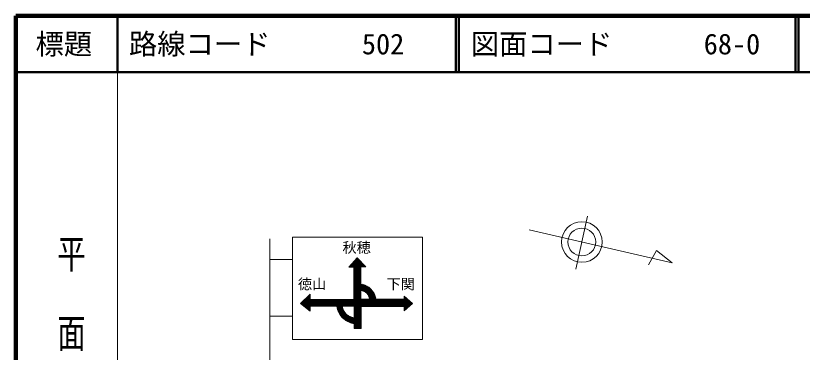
# Model space of a CAD drawing. Units: millimetres, scale not verified. Extents: x 40000 to 680000, y 20000 to 380000.
# Drawn here: x 40000 to 178924, y 320493 to 380000 of the extents above; entities that cross this region are included whole.
import ezdxf
from ezdxf.enums import TextEntityAlignment as Align

# ---------------------------------------------------------------- set-up
doc = ezdxf.new("R2010")
doc.units = ezdxf.units.MM
doc.header["$LTSCALE"] = 1000
for name, color, linetype, lineweight in [('M-BMK-SRVR', 3, 'Continuous', 13), ('M-STR-STRC', 7, 'Continuous', 13), ('M-TTL', 2, 'Continuous', 140), ('M-TTL-BAND', 7, 'Continuous', 13), ('M-TTL-LINE', 7, 'Continuous', 50)]:
    doc.layers.add(name, color=color, linetype=linetype, lineweight=lineweight)
doc.layers.add('M-TTL-TXT', color=7, linetype='Continuous')
doc.styles.add('@ＭＳ ゴシック', font='')
doc.styles.add('ＭＳ ゴシック', font='')
doc.styles.get('@ＭＳ ゴシック').set_extended_font_data('@MS Gothic')
doc.styles.get('ＭＳ ゴシック').set_extended_font_data('MS Gothic')

msp = doc.modelspace()

# ---------------------------------------------------------------- linework, layer by layer
at = {"layer": 'M-BMK-SRVR'}
for p, q in [((138938, 335191), (141006, 344554)), ((130695, 342170), (155941, 336282)), ((153155, 338494), (151776, 335966)), ((155941, 336282), (153155, 338494))]:
    msp.add_line(p, q, dxfattribs=at)
for centre, radius in [((140004, 339992), 3592), ((139987, 339992), 2454)]:
    msp.add_circle(centre, radius, dxfattribs=at)
at = {"layer": 'M-STR-STRC'}
for p, q in [((84852, 340560), (84852, 316327)), ((88859, 340819), (111866, 340819)), ((88859, 322724), (88859, 340819)), ((111866, 340819), (111866, 322724)), ((84913, 336911), (88794, 336911)), ((100321, 337208), (98828, 335561)), ((98877, 335561), (100419, 337103)), ((99018, 335561), (100487, 337029)), ((99160, 335561), (100555, 336956)), ((99301, 335561), (100623, 336883)), ((100953, 334659), (99409, 336202)), ((99442, 335561), (100691, 336809)), ((100953, 334800), (99476, 336276)), ((100953, 334941), (99544, 336351)), ((99584, 335561), (100759, 336736)), ((100953, 335083), (99611, 336425)), ((100953, 335224), (99678, 336499)), ((99709, 335545), (100827, 336663)), ((99709, 335404), (100895, 336589)), ((99709, 335262), (100963, 336516)), ((99709, 335121), (101031, 336443)), ((99709, 334979), (101099, 336370)), ((99709, 334838), (101168, 336296)), ((99709, 334696), (101236, 336223)), ((99727, 336552), (100350, 337176)), ((100953, 335366), (99745, 336573)), ((100953, 335507), (99813, 336647)), ((101002, 335599), (99880, 336721)), ((101143, 335599), (99947, 336796)), ((101285, 335599), (100014, 336870)), ((101426, 335599), (100082, 336944)), ((101568, 335599), (100149, 337018)), ((101709, 335599), (100216, 337092)), ((101349, 336101), (100284, 337166)), ((101815, 335599), (100321, 337208)), ((98828, 335561), (99709, 335561)), ((98919, 335561), (98871, 335609)), ((99060, 335561), (98938, 335683)), ((99202, 335561), (99006, 335757)), ((99343, 335561), (99073, 335831)), ((99485, 335561), (99140, 335906)), ((99626, 335561), (99207, 335980)), ((100953, 334376), (99275, 336054)), ((100953, 334517), (99342, 336128)), ((99709, 334555), (101304, 336150)), ((99709, 334414), (101372, 336076)), ((99709, 335561), (99709, 329797)), ((99709, 334272), (100953, 335516)), ((100953, 334234), (99709, 335478)), ((99709, 334131), (100953, 335374)), ((100953, 334093), (99709, 335336)), ((99709, 333989), (100953, 335233)), ((100953, 333951), (99709, 335195)), ((99709, 333848), (100953, 335092)), ((100953, 333810), (99709, 335054)), ((99709, 333706), (100953, 334950)), ((100953, 333669), (99709, 334912)), ((99709, 333565), (100953, 334809)), ((100953, 332543), (100953, 335599)), ((100953, 335599), (101815, 335599)), ((101037, 335599), (101440, 336003)), ((101178, 335599), (101508, 335930)), ((101319, 335599), (101576, 335856)), ((101461, 335599), (101644, 335783)), ((101602, 335599), (101712, 335710)), ((101744, 335599), (101780, 335636)), ((100953, 333527), (99709, 334771)), ((99709, 333424), (100953, 334667)), ((100953, 333386), (99709, 334629)), ((99709, 333282), (100953, 334526)), ((100953, 333244), (99709, 334488)), ((99709, 333141), (100953, 334384)), ((100953, 333103), (99709, 334347)), ((99709, 332999), (100953, 334243)), ((100953, 332961), (99709, 334205)), ((99709, 332858), (100953, 334102)), ((100953, 332820), (99709, 334064)), ((99709, 332716), (100953, 333960)), ((100953, 332679), (99709, 333922)), ((99709, 332575), (100953, 333819)), ((104917, 328573), (99709, 333781)), ((99709, 332434), (100953, 333677)), ((104776, 328573), (99709, 333639)), ((99709, 332292), (100953, 333536)), ((104634, 328573), (99709, 333498)), ((99709, 332151), (100953, 333394)), ((104493, 328573), (99709, 333357)), ((99709, 332009), (100953, 333253)), ((104352, 328573), (99709, 333215)), ((99709, 331868), (100953, 333112)), ((101514, 331269), (99709, 333074)), ((99709, 331727), (100953, 332970)), ((101268, 331373), (99709, 332932)), ((99709, 331585), (100953, 332829)), ((101072, 331428), (99709, 332791)), ((99709, 331444), (100953, 332687)), ((100976, 331382), (99709, 332649)), ((99709, 331302), (100953, 332546)), ((99709, 331161), (101072, 332524)), ((100976, 331241), (99709, 332508)), ((99709, 331019), (101190, 332500)), ((99709, 330878), (101304, 332473)), ((99709, 330737), (101415, 332442)), ((99709, 330595), (101522, 332408)), ((99709, 330454), (101626, 332371)), ((100976, 331099), (99709, 332367)), ((99709, 330312), (101727, 332331)), ((100976, 330958), (99709, 332225)), ((100976, 330817), (99709, 332084)), ((100984, 331445), (101826, 332287)), ((101101, 331421), (101921, 332242)), ((103591, 330040), (101116, 332516)), ((101212, 331391), (102014, 332193)), ((103550, 330223), (101298, 332475)), ((101318, 331355), (102105, 332142)), ((101419, 331315), (102192, 332088)), ((103492, 330423), (101498, 332416)), ((101514, 331269), (102278, 332032)), ((103408, 330648), (101724, 332332)), ((103280, 330917), (101992, 332205)), ((92024, 330762), (90320, 329115)), ((90393, 329057), (92024, 330688)), ((92024, 330577), (91930, 330671)), ((92024, 330718), (92001, 330741)), ((92024, 329825), (92024, 330762)), ((98584, 328621), (100976, 331014)), ((98725, 328621), (100976, 330872)), ((98867, 328621), (100976, 330731)), ((100976, 330675), (99709, 331942)), ((100976, 330534), (99709, 331801)), ((100976, 330392), (99709, 331660)), ((100976, 330251), (99709, 331518)), ((99709, 330171), (100976, 331438)), ((100976, 330110), (99709, 331377)), ((99709, 330029), (100976, 331297)), ((100976, 329968), (99709, 331235)), ((99709, 329888), (100976, 331155)), ((102230, 328573), (99709, 331094)), ((102089, 328573), (99709, 330952)), ((101947, 328573), (99709, 330811)), ((101806, 328573), (99709, 330670)), ((100976, 329893), (100976, 331447)), ((101222, 328573), (103374, 330725)), ((101606, 331219), (102361, 331974)), ((101693, 331165), (102441, 331913)), ((101776, 331106), (102520, 331850)), ((101855, 331044), (102596, 331785)), ((101930, 330978), (102670, 331717)), ((102002, 330908), (102741, 331647)), ((102069, 330834), (102811, 331575)), ((102133, 330756), (102878, 331501)), ((102192, 330674), (102942, 331424)), ((102248, 330588), (103005, 331345)), ((102300, 330498), (103065, 331264)), ((102347, 330404), (103123, 331180)), ((103039, 331299), (102375, 331964)), ((102389, 330305), (103178, 331094)), ((102427, 330201), (103231, 331006)), ((102459, 330092), (103281, 330915)), ((102485, 329977), (103329, 330821)), ((90472, 328995), (92024, 330547)), ((91901, 327872), (90491, 329281)), ((90551, 328933), (92024, 330405)), ((92024, 327890), (90563, 329350)), ((90631, 328870), (92024, 330264)), ((92024, 328031), (90635, 329420)), ((92024, 328172), (90707, 329489)), ((90710, 328808), (92024, 330122)), ((92024, 328314), (90779, 329559)), ((90789, 328746), (92024, 329981)), ((92024, 328455), (90851, 329628)), ((90868, 328684), (92024, 329840)), ((92024, 328597), (90923, 329698)), ((90947, 328621), (92151, 329825)), ((92141, 328621), (90995, 329767)), ((91026, 328559), (92292, 329825)), ((92282, 328621), (91067, 329837)), ((91106, 328497), (92434, 329825)), ((92424, 328621), (91139, 329906)), ((91185, 328435), (92575, 329825)), ((92565, 328621), (91211, 329976)), ((91264, 328372), (92716, 329825)), ((92707, 328621), (91282, 330045)), ((91343, 328310), (92858, 329825)), ((92848, 328621), (91354, 330115)), ((91422, 328248), (92999, 329825)), ((92989, 328621), (91426, 330184)), ((93131, 328621), (91498, 330254)), ((91501, 328186), (93141, 329825)), ((92024, 329870), (91570, 330323)), ((92024, 330011), (91642, 330393)), ((92024, 330152), (91714, 330462)), ((92024, 330294), (91786, 330532)), ((92024, 330435), (91858, 330602)), ((99748, 329825), (92024, 329825)), ((93272, 328621), (92069, 329825)), ((92078, 328621), (93282, 329825)), ((93414, 328621), (92210, 329825)), ((92220, 328621), (93423, 329825)), ((93555, 328621), (92351, 329825)), ((92361, 328621), (93565, 329825)), ((93696, 328621), (92493, 329825)), ((92503, 328621), (93706, 329825)), ((93838, 328621), (92634, 329825)), ((92644, 328621), (93848, 329825)), ((93979, 328621), (92776, 329825)), ((92786, 328621), (93989, 329825)), ((94121, 328621), (92917, 329825)), ((92927, 328621), (94131, 329825)), ((94262, 328621), (93059, 329825)), ((93068, 328621), (94272, 329825)), ((94404, 328621), (93200, 329825)), ((93210, 328621), (94413, 329825)), ((94545, 328621), (93341, 329825)), ((93351, 328621), (94555, 329825)), ((94686, 328621), (93483, 329825)), ((93493, 328621), (94696, 329825)), ((94828, 328621), (93624, 329825)), ((93634, 328621), (94838, 329825)), ((94969, 328621), (93766, 329825)), ((93775, 328621), (94979, 329825)), ((95111, 328621), (93907, 329825)), ((93917, 328621), (95121, 329825)), ((95252, 328621), (94049, 329825)), ((94058, 328621), (95262, 329825)), ((95394, 328621), (94190, 329825)), ((94200, 328621), (95403, 329825)), ((95535, 328621), (94331, 329825)), ((94341, 328621), (95545, 329825)), ((95676, 328621), (94473, 329825)), ((94483, 328621), (95686, 329825)), ((95818, 328621), (94614, 329825)), ((94624, 328621), (95828, 329825)), ((95959, 328621), (94756, 329825)), ((94765, 328621), (95969, 329825)), ((96101, 328621), (94897, 329825)), ((94907, 328621), (96110, 329825)), ((96242, 328621), (95038, 329825)), ((95048, 328621), (96252, 329825)), ((96384, 328621), (95180, 329825)), ((95190, 328621), (96393, 329825)), ((96525, 328621), (95321, 329825)), ((95331, 328621), (96535, 329825)), ((96666, 328621), (95463, 329825)), ((95473, 328621), (96676, 329825)), ((100706, 324723), (95604, 329825)), ((95614, 328621), (96818, 329825)), ((100848, 324723), (95746, 329825)), ((95755, 328621), (96959, 329825)), ((98009, 327703), (95887, 329825)), ((95897, 328621), (97100, 329825)), ((97834, 328020), (96028, 329825)), ((96038, 328621), (97242, 329825)), ((97739, 328256), (96170, 329825)), ((96180, 328621), (97383, 329825)), ((97679, 328457), (96311, 329825)), ((96321, 328621), (97525, 329825)), ((97656, 328621), (96453, 329825)), ((96463, 328621), (97666, 329825)), ((97798, 328621), (96594, 329825)), ((96604, 328621), (97808, 329825)), ((96719, 328595), (97949, 329825)), ((97939, 328621), (96736, 329825)), ((96740, 328474), (98090, 329825)), ((96764, 328358), (98232, 329825)), ((96792, 328244), (98373, 329825)), ((96823, 328133), (98515, 329825)), ((96857, 328026), (98656, 329825)), ((98081, 328621), (96877, 329825)), ((96893, 327921), (98797, 329825)), ((98222, 328621), (97018, 329825)), ((98363, 328621), (97160, 329825)), ((98505, 328621), (97301, 329825)), ((98646, 328621), (97443, 329825)), ((98788, 328621), (97584, 329825)), ((98929, 328621), (97725, 329825)), ((97735, 328621), (98939, 329825)), ((99071, 328621), (97867, 329825)), ((97877, 328621), (99080, 329825)), ((99212, 328621), (98008, 329825)), ((98018, 328621), (99222, 329825)), ((99353, 328621), (98150, 329825)), ((98160, 328621), (99363, 329825)), ((99495, 328621), (98291, 329825)), ((98301, 328621), (99505, 329825)), ((99636, 328621), (98433, 329825)), ((98442, 328621), (99646, 329825)), ((99778, 328621), (98574, 329825)), ((101011, 327530), (98715, 329825)), ((101011, 327671), (98857, 329825)), ((101011, 327813), (98998, 329825)), ((99008, 328621), (100976, 330590)), ((101011, 327954), (99140, 329825)), ((99150, 328621), (100976, 330448)), ((101011, 328095), (99281, 329825)), ((99291, 328621), (100976, 330307)), ((101011, 328237), (99423, 329825)), ((99432, 328621), (100976, 330165)), ((101011, 328378), (99564, 329825)), ((99574, 328621), (100976, 330024)), ((101011, 328520), (99705, 329825)), ((101665, 328573), (99709, 330528)), ((101523, 328573), (99709, 330387)), ((101382, 328573), (99709, 330245)), ((101240, 328573), (99709, 330104)), ((101099, 328573), (99709, 329962)), ((99715, 328621), (100987, 329893)), ((99786, 328551), (101128, 329893)), ((99786, 328409), (101270, 329893)), ((99786, 328268), (101411, 329893)), ((99786, 328126), (101553, 329893)), ((99786, 327985), (101694, 329893)), ((99786, 327844), (101836, 329893)), ((99786, 327702), (101977, 329893)), ((99786, 327561), (102118, 329893)), ((99786, 327419), (102260, 329893)), ((102499, 329893), (100976, 329893)), ((102372, 328573), (101051, 329893)), ((101081, 328573), (102401, 329893)), ((102513, 328573), (101193, 329893)), ((102655, 328573), (101334, 329893)), ((101364, 328573), (103417, 330626)), ((102796, 328573), (101476, 329893)), ((101505, 328573), (103456, 330524)), ((102937, 328573), (101617, 329893)), ((101647, 328573), (103493, 330419)), ((103079, 328573), (101758, 329893)), ((101788, 328573), (103526, 330311)), ((103220, 328573), (101900, 329893)), ((101929, 328573), (103556, 330199)), ((103362, 328573), (102041, 329893)), ((102071, 328573), (103582, 330084)), ((103503, 328573), (102183, 329893)), ((102212, 328573), (103605, 329965)), ((104210, 328573), (102316, 330467)), ((103644, 328573), (102324, 329893)), ((102354, 328573), (103687, 329906)), ((104069, 328573), (102420, 330222)), ((103786, 328573), (102466, 329893)), ((103927, 328573), (102475, 330025)), ((102495, 328573), (103829, 329906)), ((102637, 328573), (103970, 329906)), ((102778, 328573), (104111, 329906)), ((102919, 328573), (104253, 329906)), ((103061, 328573), (104394, 329906)), ((103202, 328573), (104536, 329906)), ((103344, 328573), (104677, 329906)), ((103485, 328573), (104819, 329906)), ((108612, 329906), (103614, 329906)), ((103626, 328573), (104960, 329906)), ((105059, 328573), (103725, 329906)), ((103768, 328573), (105101, 329906)), ((105200, 328573), (103867, 329906)), ((103909, 328573), (105243, 329906)), ((105342, 328573), (104008, 329906)), ((104051, 328573), (105384, 329906)), ((105483, 328573), (104149, 329906)), ((104192, 328573), (105526, 329906)), ((105624, 328573), (104291, 329906)), ((104334, 328573), (105667, 329906)), ((105766, 328573), (104432, 329906)), ((104475, 328573), (105809, 329906)), ((105907, 328573), (104574, 329906)), ((104616, 328573), (105950, 329906)), ((106049, 328573), (104715, 329906)), ((104758, 328573), (106091, 329906)), ((106190, 328573), (104857, 329906)), ((104899, 328573), (106233, 329906)), ((106332, 328573), (104998, 329906)), ((105041, 328573), (106374, 329906)), ((106473, 328573), (105139, 329906)), ((105182, 328573), (106516, 329906)), ((106614, 328573), (105281, 329906)), ((105324, 328573), (106657, 329906)), ((106756, 328573), (105422, 329906)), ((105465, 328573), (106798, 329906)), ((106897, 328573), (105564, 329906)), ((105606, 328573), (106940, 329906)), ((107039, 328573), (105705, 329906)), ((105748, 328573), (107081, 329906)), ((107180, 328573), (105847, 329906)), ((105889, 328573), (107223, 329906)), ((107321, 328573), (105988, 329906)), ((106031, 328573), (107364, 329906)), ((107463, 328573), (106129, 329906)), ((106172, 328573), (107506, 329906)), ((107604, 328573), (106271, 329906)), ((106313, 328573), (107647, 329906)), ((107746, 328573), (106412, 329906)), ((106455, 328573), (107788, 329906)), ((107887, 328573), (106554, 329906)), ((106596, 328573), (107930, 329906)), ((108029, 328573), (106695, 329906)), ((106738, 328573), (108071, 329906)), ((108170, 328573), (106836, 329906)), ((106879, 328573), (108213, 329906)), ((108311, 328573), (106978, 329906)), ((107021, 328573), (108354, 329906)), ((108453, 328573), (107119, 329906)), ((107162, 328573), (108496, 329906)), ((108594, 328573), (107261, 329906)), ((107303, 328573), (108897, 330166)), ((109071, 328238), (107402, 329906)), ((107445, 328573), (108973, 330101)), ((109145, 328305), (107544, 329906)), ((107586, 328573), (109049, 330036)), ((109220, 328371), (107685, 329906)), ((107728, 328573), (109125, 329970)), ((109295, 328438), (107826, 329906)), ((107869, 328573), (109201, 329905)), ((109369, 328505), (107968, 329906)), ((108011, 328573), (109278, 329840)), ((109444, 328572), (108109, 329906)), ((108152, 328573), (109354, 329775)), ((109518, 328639), (108251, 329906)), ((108293, 328573), (109430, 329709)), ((109593, 328705), (108392, 329906)), ((108435, 328573), (109506, 329644)), ((109668, 328772), (108534, 329906)), ((108576, 328573), (109582, 329579)), ((110086, 329147), (108612, 330410)), ((108612, 330410), (108612, 329906)), ((109966, 329039), (108612, 330394)), ((108612, 330305), (108668, 330362)), ((108612, 330164), (108745, 330297)), ((109892, 328973), (108612, 330252)), ((108612, 330023), (108821, 330231)), ((109817, 328906), (108612, 330111)), ((109742, 328839), (108612, 329969)), ((108632, 328487), (109658, 329513)), ((108632, 328345), (109734, 329448)), ((108632, 328204), (109811, 329383)), ((108632, 328062), (109887, 329318)), ((108632, 327921), (109963, 329252)), ((110041, 329106), (109484, 329663)), ((90320, 329115), (92024, 327775)), ((90576, 328914), (90348, 329142)), ((91238, 328393), (90420, 329211)), ((91581, 328123), (92024, 328567)), ((91660, 328061), (92024, 328425)), ((91739, 327999), (92024, 328284)), ((91818, 327937), (92024, 328143)), ((91897, 327874), (92024, 328001)), ((92024, 327775), (92024, 328621)), ((92024, 328621), (96714, 328621)), ((99722, 325566), (96724, 328564)), ((99546, 325600), (96758, 328389)), ((99359, 325646), (96804, 328201)), ((99155, 325708), (96866, 327997)), ((96932, 327818), (97658, 328544)), ((96974, 327718), (97686, 328430)), ((97018, 327621), (97717, 328321)), ((97064, 327525), (97753, 328215)), ((97112, 327433), (97793, 328113)), ((97163, 327342), (97836, 328015)), ((97216, 327253), (97883, 327920)), ((97643, 328621), (99786, 328621)), ((99786, 328621), (99786, 326586)), ((101011, 327388), (99786, 328613)), ((99786, 327278), (101011, 328502)), ((101011, 327247), (99786, 328471)), ((99786, 327136), (101011, 328361)), ((101011, 327106), (99786, 328330)), ((99786, 326995), (101011, 328220)), ((101011, 326964), (99786, 328189)), ((99786, 326854), (101011, 328078)), ((101011, 326823), (99786, 328047)), ((99786, 326712), (101011, 327937)), ((101011, 326681), (99786, 327906)), ((101011, 324723), (101011, 328573)), ((101011, 328573), (108632, 328573)), ((108632, 327845), (110086, 329147)), ((108632, 328573), (108632, 327845)), ((108996, 328171), (108632, 328535)), ((108921, 328104), (108632, 328394)), ((108847, 328037), (108632, 328253)), ((108772, 327971), (108632, 328111)), ((108698, 327904), (108632, 327970)), ((109253, 328401), (110039, 329187)), ((84905, 326873), (88794, 326873)), ((91976, 327812), (92024, 327860)), ((98928, 325794), (96951, 327770)), ((98666, 325915), (97073, 327508)), ((98329, 326110), (97267, 327172)), ((97271, 327167), (97932, 327828)), ((97328, 327082), (97985, 327740)), ((97387, 327000), (98041, 327654)), ((97448, 326919), (98100, 327572)), ((97511, 326841), (98162, 327492)), ((97576, 326765), (98227, 327416)), ((97643, 326690), (98295, 327342)), ((97712, 326618), (98365, 327271)), ((97782, 326547), (98438, 327203)), ((97855, 326478), (98514, 327138)), ((97930, 326412), (98593, 327075)), ((98006, 326347), (98675, 327015)), ((98085, 326284), (98760, 326959)), ((98166, 326223), (98848, 326905)), ((98248, 326164), (98939, 326855)), ((98333, 326107), (99033, 326808)), ((98419, 326053), (99130, 326764)), ((98508, 326000), (99232, 326723)), ((98599, 325950), (99336, 326687)), ((98692, 325901), (99445, 326654)), ((100989, 324723), (98741, 326971)), ((98788, 325855), (99559, 326626)), ((98886, 325812), (99676, 326603)), ((98986, 325770), (101011, 327795)), ((101011, 324843), (99057, 326796)), ((99088, 325732), (101011, 327654)), ((99194, 325696), (101011, 327512)), ((101011, 324984), (99293, 326701)), ((99302, 325662), (101011, 327371)), ((99413, 325632), (101011, 327230)), ((101011, 325126), (99495, 326641)), ((99527, 325604), (101011, 327088)), ((99644, 325580), (101011, 326947)), ((101011, 325267), (99675, 326603)), ((99764, 325559), (101011, 326805)), ((101011, 326540), (99786, 327764)), ((101011, 326398), (99786, 327623)), ((101011, 326257), (99786, 327482)), ((101011, 326116), (99786, 327340)), ((101011, 325974), (99786, 327199)), ((101011, 325833), (99786, 327057)), ((101011, 325691), (99786, 326916)), ((101011, 325550), (99786, 326774)), ((99786, 325439), (101011, 326664)), ((101011, 325408), (99786, 326633)), ((99786, 325298), (101011, 326522)), ((99786, 325157), (101011, 326381)), ((99786, 325015), (101011, 326240)), ((99786, 324874), (101011, 326098)), ((99786, 324732), (101011, 325957)), ((99786, 325556), (99786, 324723)), ((100565, 324723), (99786, 325502)), ((100424, 324723), (99786, 325360)), ((100282, 324723), (99786, 325219)), ((99918, 324723), (101011, 325815)), ((100059, 324723), (101011, 325674)), ((100201, 324723), (101011, 325533)), ((100342, 324723), (101011, 325391)), ((100483, 324723), (101011, 325250)), ((100625, 324723), (101011, 325108)), ((100141, 324723), (99786, 325077)), ((99999, 324723), (99786, 324936)), ((99858, 324723), (99786, 324795)), ((99786, 324723), (101011, 324723)), ((100766, 324723), (101011, 324967)), ((100908, 324723), (101011, 324825)), ((111866, 322724), (88859, 322724))]:
    msp.add_line(p, q, dxfattribs=at)
for centre, radius, start, end in [((100519, 329444), 3129, 8.49703, 82.03832), ((100674, 329627), 1844, 8.16157, 80.57228), ((100326, 329168), 3653, 188.61573, 261.49528), ((100108, 329071), 2506, 190.33785, 262.60723)]:
    msp.add_arc(centre, radius, start, end, dxfattribs=at)
at = {"layer": 'M-TTL'}
for p, q in [((40000, 380000), (40000, 20000)), ((680000, 380000), (40000, 380000))]:
    msp.add_line(p, q, dxfattribs=at)
at = {"layer": 'M-TTL-BAND'}
msp.add_line((58000, 370000), (58000, 20000), dxfattribs=at)
at = {"layer": 'M-TTL-LINE'}
for p, q in [((58000, 380000), (58000, 370000)), ((117750, 380000), (117750, 370000)), ((118250, 380000), (118250, 370000)), ((177750, 380000), (177750, 370000)), ((178250, 380000), (178250, 370000)), ((40000, 370000), (680000, 370000))]:
    msp.add_line(p, q, dxfattribs=at)

# ---------------------------------------------------------------- texts
at = {"layer": 'M-STR-STRC', "style": 'ＭＳ ゴシック'}
for s, p in [('秋穂', (97715, 337548)), ('徳山', (89845, 331086)), ('下関', (105498, 331086))]:
    msp.add_text(s, height=1833, dxfattribs=at).set_placement(p, align=Align.BOTTOM_LEFT)
at = {"layer": 'M-TTL-BAND', "style": '@ＭＳ ゴシック', "width": 1.4}
msp.add_text('平  面  図', height=3666, rotation=270, dxfattribs=at).set_placement((49777, 306475), align=Align.MIDDLE_RIGHT)
at = {"layer": 'M-TTL-TXT', "style": 'ＭＳ ゴシック'}
msp.add_text('標題', height=3666, dxfattribs=at).set_placement((48500, 375000), align=Align.MIDDLE_CENTER)
for s, p in [('路線コード', (60000, 375000)), ('502', (101142, 375000)), ('図面コード', (120380, 375000)), ('68-0', (161521, 375000))]:
    msp.add_text(s, height=3666, dxfattribs=at).set_placement(p, align=Align.MIDDLE_LEFT)

doc.saveas('drawing.dxf')
